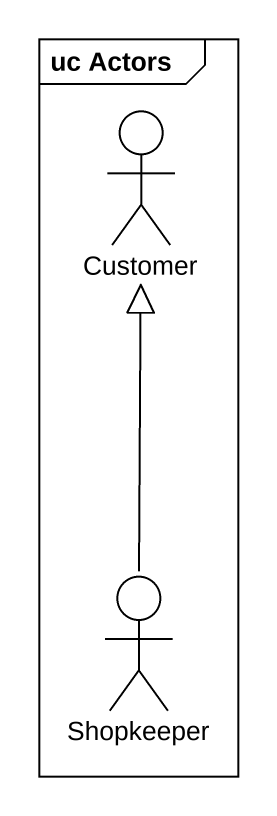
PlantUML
@startuml
mainframe uc Actors
actor Customer
actor Shopkeeper
Shopkeeper -up-|> Customer
@enduml
